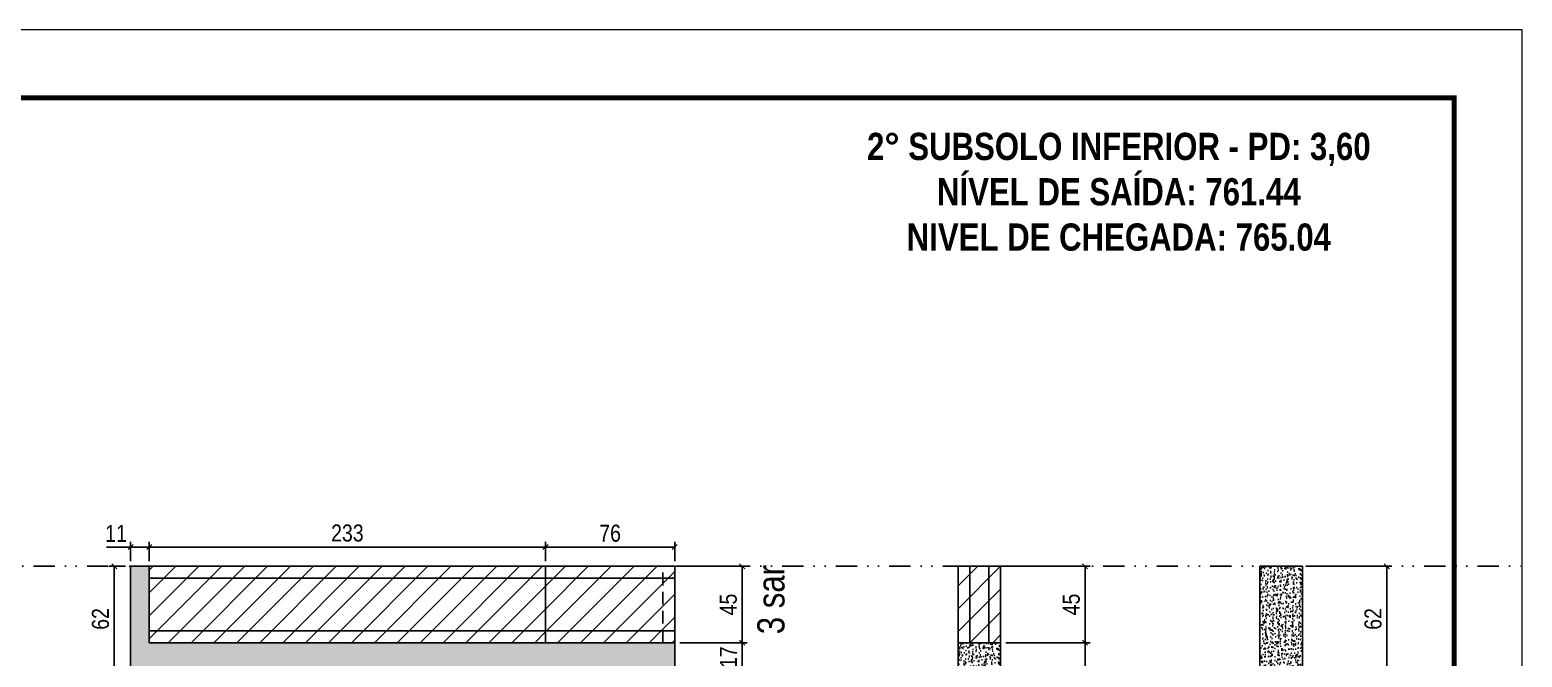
# Model space of a CAD drawing. Extents: x 14400 to 27878, y -21631 to 6985.
# Drawn here: x 18204 to 19082, y 5467 to 5836 of the extents above; entities that cross this region are included whole.
import ezdxf

# ---------------------------------------------------------------- set-up
doc = ezdxf.new("R2010")
doc.units = 0
for name, pattern in [('DASHED', [0.75, 0.5, -0.25]), ('DIVIDE2', [0.625, 0.25, -0.125, 0, -0.125, 0, -0.125]), ('HIDDEN', [0.375, 0.25, -0.125])]:
    doc.linetypes.add(name, pattern=pattern)
for name, color, linetype in [('COTA', 241, 'Continuous'), ('NOMENCLATURA', 7, 'Continuous'), ('Nível', 160, 'Continuous'), ('Painéis', 200, 'Continuous'), ('SARR_2.2x7', 40, 'Continuous'), ('Sarrafo de Pressão', 42, 'HIDDEN')]:
    doc.layers.add(name, color=color, linetype=linetype)
for name, color, linetype, lineweight in [('Folhas', 255, 'Continuous', 9), ('Hachura', 251, 'Continuous', 9), ('SARRAFO DE PRESSAO', 251, 'DASHED', 9)]:
    doc.layers.add(name, color=color, linetype=linetype, lineweight=lineweight)
doc.styles.add('ARIAL_NARROW', font='ARIALN.TTF', dxfattribs={"height": 0.2})
doc.styles.add('COTA TECNICA', font='techl___.ttf', dxfattribs={"height": 10})
doc.styles.add('ROMANC', font='techb___.ttf', dxfattribs={"height": 2.5})
doc.dimstyles.new('PAINEL', dxfattribs={"dimtxt": 10, "dimasz": 3, "dimexe": 3, "dimexo": 3, "dimgap": 3, "dimtad": 1, "dimdec": 1, "dimzin": 12, "dimdsep": 46, "dimtxsty": 'COTA TECNICA', "dimblk1": 'OBLIQUE', "dimblk2": 'OBLIQUE', "dimsah": 1, "dimcen": 0.9, "dimclrd": 4, "dimclre": 4, "dimclrt": 240, "dimadec": 1, "dimazin": 3, "dimtfac": 1, "dimtdec": 1, "dimtmove": 0, "dimatfit": 3, "dimfxl": 1, "dimtolj": 1, "dimtzin": 12, "dimarcsym": 0})

# ---------------------------------------------------------------- blocks, each defined once
blk = doc.blocks.new('9999999999')
at = {"layer": 'Folhas'}
blk.add_lwpolyline([(98138.98, 34190.21), (99623.98, 34190.21), (99623.98, 35240.21), (98138.98, 35240.21)], close=True, dxfattribs=at)
at = {"layer": 'Folhas', "color": 30, "const_width": 3}
blk.add_lwpolyline([(98213.98, 34230.21), (99583.98, 34230.21), (99583.98, 35200.21), (98213.98, 35200.21)], close=True, dxfattribs=at)
blk = doc.blocks.new('_Oblique')
at = {"color": 0, "linetype": 'ByBlock', "lineweight": -2}
blk.add_line((-0.5, -0.5), (0.5, 0.5), dxfattribs=at)
blk = doc.blocks.new('*D2278')
at = {"layer": 'COTA', "color": 4, "lineweight": -2, "transparency": 16777216}
for p, q in [((18778.3, 5475.44), (18827.96, 5475.44)), ((18824.96, 5411.42), (18824.96, 5475.44)), ((18778.3, 5411.42), (18827.96, 5411.42))]:
    blk.add_line(p, q, dxfattribs=at)
at = {"layer": 'Defpoints', "color": 0, "transparency": 16777216}
for p in [(18775.3, 5475.44), (18824.96, 5475.44), (18775.3, 5411.42)]:
    blk.add_point(p, dxfattribs=at)
at = {"layer": 'COTA', "color": 4, "lineweight": -2, "transparency": 16777216, "xscale": 3, "yscale": 3, "zscale": 3}
for p, rotation in [((18824.96, 5475.44), 90), ((18824.96, 5411.42), 270)]:
    blk.add_blockref('_Oblique', p, dxfattribs=dict(at, rotation=rotation))
at = {"layer": 'COTA', "color": 240, "transparency": 16777216, "insert": (18816.86, 5443.43), "char_height": 10, "attachment_point": 5, "rotation": 90, "style": 'COTA TECNICA'}
blk.add_mtext('\\A1;64', dxfattribs=at)
blk = doc.blocks.new('*D2287')
at = {"layer": 'COTA', "color": 4, "lineweight": -2, "transparency": 16777216}
for p, q in [((18260.67, 5520.44), (18251.09, 5520.44)), ((18254.09, 5458.44), (18254.09, 5520.44)), ((18260.67, 5458.44), (18251.09, 5458.44))]:
    blk.add_line(p, q, dxfattribs=at)
at = {"layer": 'Defpoints', "color": 0, "transparency": 16777216}
for p in [(18254.09, 5520.44), (18263.67, 5520.44), (18263.67, 5458.44)]:
    blk.add_point(p, dxfattribs=at)
at = {"layer": 'COTA', "color": 4, "lineweight": -2, "transparency": 16777216, "xscale": 3, "yscale": 3, "zscale": 3}
for p, rotation in [((18254.09, 5520.44), 90), ((18254.09, 5458.44), 270)]:
    blk.add_blockref('_Oblique', p, dxfattribs=dict(at, rotation=rotation))
at = {"layer": 'COTA', "color": 240, "transparency": 16777216, "insert": (18245.99, 5489.44), "char_height": 10, "attachment_point": 5, "rotation": 90, "style": 'COTA TECNICA'}
blk.add_mtext('\\A1;62', dxfattribs=at)
blk = doc.blocks.new('*D2288')
at = {"layer": 'COTA', "color": 4, "lineweight": -2, "transparency": 16777216}
for p, q in [((18263.67, 5531.74), (18249.58, 5531.74)), ((18263.67, 5523.44), (18263.67, 5534.74)), ((18274.67, 5531.74), (18263.67, 5531.74)), ((18274.67, 5523.44), (18274.67, 5534.74))]:
    blk.add_line(p, q, dxfattribs=at)
at = {"layer": 'Defpoints', "color": 0, "transparency": 16777216}
for p in [(18263.67, 5531.74), (18263.67, 5520.44), (18274.67, 5520.44)]:
    blk.add_point(p, dxfattribs=at)
at = {"layer": 'COTA', "color": 4, "lineweight": -2, "transparency": 16777216, "xscale": 3, "yscale": 3, "zscale": 3, "rotation": 180}
blk.add_blockref('_Oblique', (18263.67, 5531.74), dxfattribs=at)
at = {"layer": 'COTA', "color": 4, "lineweight": -2, "transparency": 16777216, "xscale": 3, "yscale": 3, "zscale": 3}
blk.add_blockref('_Oblique', (18274.67, 5531.74), dxfattribs=at)
at = {"layer": 'COTA', "color": 240, "transparency": 16777216, "insert": (18255.12, 5539.8), "char_height": 10, "attachment_point": 5, "style": 'COTA TECNICA'}
blk.add_mtext('\\A1;11', dxfattribs=at)
blk = doc.blocks.new('*D2289')
at = {"layer": 'COTA', "color": 4, "lineweight": -2, "transparency": 16777216}
for p, q in [((18274.67, 5523.44), (18274.67, 5534.74)), ((18274.67, 5531.74), (18507.64, 5531.74)), ((18507.64, 5523.45), (18507.64, 5534.74))]:
    blk.add_line(p, q, dxfattribs=at)
at = {"layer": 'Defpoints', "color": 0, "transparency": 16777216}
for p in [(18507.64, 5531.74), (18274.67, 5520.44), (18507.64, 5520.45)]:
    blk.add_point(p, dxfattribs=at)
at = {"layer": 'COTA', "color": 4, "lineweight": -2, "transparency": 16777216, "xscale": 3, "yscale": 3, "zscale": 3, "rotation": 180}
blk.add_blockref('_Oblique', (18274.67, 5531.74), dxfattribs=at)
at = {"layer": 'COTA', "color": 4, "lineweight": -2, "transparency": 16777216, "xscale": 3, "yscale": 3, "zscale": 3}
blk.add_blockref('_Oblique', (18507.64, 5531.74), dxfattribs=at)
at = {"layer": 'COTA', "color": 240, "transparency": 16777216, "insert": (18391.15, 5539.96), "char_height": 10, "attachment_point": 5, "style": 'COTA TECNICA'}
blk.add_mtext('\\A1;233', dxfattribs=at)
blk = doc.blocks.new('*D2290')
at = {"layer": 'COTA', "color": 4, "lineweight": -2, "transparency": 16777216}
for p, q in [((18507.64, 5523.45), (18507.64, 5534.74)), ((18507.64, 5531.74), (18583.67, 5531.74)), ((18583.67, 5523.44), (18583.67, 5534.74))]:
    blk.add_line(p, q, dxfattribs=at)
at = {"layer": 'Defpoints', "color": 0, "transparency": 16777216}
for p in [(18583.67, 5531.74), (18507.64, 5520.45), (18583.67, 5520.44)]:
    blk.add_point(p, dxfattribs=at)
at = {"layer": 'COTA', "color": 4, "lineweight": -2, "transparency": 16777216, "xscale": 3, "yscale": 3, "zscale": 3, "rotation": 180}
blk.add_blockref('_Oblique', (18507.64, 5531.74), dxfattribs=at)
at = {"layer": 'COTA', "color": 4, "lineweight": -2, "transparency": 16777216, "xscale": 3, "yscale": 3, "zscale": 3}
blk.add_blockref('_Oblique', (18583.67, 5531.74), dxfattribs=at)
at = {"layer": 'COTA', "color": 240, "transparency": 16777216, "insert": (18545.65, 5539.84), "char_height": 10, "attachment_point": 5, "style": 'COTA TECNICA'}
blk.add_mtext('\\A1;76', dxfattribs=at)
blk = doc.blocks.new('*D2291')
at = {"layer": 'COTA', "color": 4, "lineweight": -2, "transparency": 16777216}
for p, q in [((18586.67, 5475.44), (18626.31, 5475.44)), ((18623.31, 5458.44), (18623.31, 5475.44)), ((18586.67, 5458.44), (18626.31, 5458.44))]:
    blk.add_line(p, q, dxfattribs=at)
at = {"layer": 'Defpoints', "color": 0, "transparency": 16777216}
for p in [(18583.67, 5475.44), (18623.31, 5475.44), (18583.67, 5458.44)]:
    blk.add_point(p, dxfattribs=at)
at = {"layer": 'COTA', "color": 4, "lineweight": -2, "transparency": 16777216, "xscale": 3, "yscale": 3, "zscale": 3}
for p, rotation in [((18623.31, 5475.44), 90), ((18623.31, 5458.44), 270)]:
    blk.add_blockref('_Oblique', p, dxfattribs=dict(at, rotation=rotation))
at = {"layer": 'COTA', "color": 240, "transparency": 16777216, "insert": (18615.23, 5466.94), "char_height": 10, "attachment_point": 5, "rotation": 90, "style": 'COTA TECNICA'}
blk.add_mtext('\\A1;17', dxfattribs=at)
blk = doc.blocks.new('*D2292')
at = {"layer": 'COTA', "color": 4, "lineweight": -2, "transparency": 16777216}
for p, q in [((18586.67, 5520.44), (18626.31, 5520.44)), ((18623.31, 5475.44), (18623.31, 5520.44)), ((18586.67, 5475.44), (18626.31, 5475.44))]:
    blk.add_line(p, q, dxfattribs=at)
at = {"layer": 'Defpoints', "color": 0, "transparency": 16777216}
for p in [(18583.67, 5520.44), (18623.31, 5520.44), (18583.67, 5475.44)]:
    blk.add_point(p, dxfattribs=at)
at = {"layer": 'COTA', "color": 4, "lineweight": -2, "transparency": 16777216, "xscale": 3, "yscale": 3, "zscale": 3}
for p, rotation in [((18623.31, 5520.44), 90), ((18623.31, 5475.44), 270)]:
    blk.add_blockref('_Oblique', p, dxfattribs=dict(at, rotation=rotation))
at = {"layer": 'COTA', "color": 240, "transparency": 16777216, "insert": (18615.2, 5497.94), "char_height": 10, "attachment_point": 5, "rotation": 90, "style": 'COTA TECNICA'}
blk.add_mtext('\\A1;45', dxfattribs=at)
blk = doc.blocks.new('*D2323')
at = {"layer": 'COTA', "color": 4, "lineweight": -2, "transparency": 16777216}
for p, q in [((18955.76, 5520.44), (19005.42, 5520.44)), ((19002.42, 5458.42), (19002.42, 5520.44)), ((18955.76, 5458.42), (19005.42, 5458.42))]:
    blk.add_line(p, q, dxfattribs=at)
at = {"layer": 'Defpoints', "color": 0, "transparency": 16777216}
for p in [(18952.76, 5520.44), (19002.42, 5520.44), (18952.76, 5458.42)]:
    blk.add_point(p, dxfattribs=at)
at = {"layer": 'COTA', "color": 4, "lineweight": -2, "transparency": 16777216, "xscale": 3, "yscale": 3, "zscale": 3}
for p, rotation in [((19002.42, 5520.44), 90), ((19002.42, 5458.42), 270)]:
    blk.add_blockref('_Oblique', p, dxfattribs=dict(at, rotation=rotation))
at = {"layer": 'COTA', "color": 240, "transparency": 16777216, "insert": (18994.32, 5489.43), "char_height": 10, "attachment_point": 5, "rotation": 90, "style": 'COTA TECNICA'}
blk.add_mtext('\\A1;62', dxfattribs=at)
blk = doc.blocks.new('*D2325')
at = {"layer": 'COTA', "color": 4, "lineweight": -2, "transparency": 16777216}
for p, q in [((18778.3, 5520.44), (18827.96, 5520.44)), ((18824.96, 5475.44), (18824.96, 5520.44)), ((18778.3, 5475.44), (18827.96, 5475.44))]:
    blk.add_line(p, q, dxfattribs=at)
at = {"layer": 'Defpoints', "color": 0, "transparency": 16777216}
for p in [(18775.3, 5520.44), (18824.96, 5520.44), (18775.3, 5475.44)]:
    blk.add_point(p, dxfattribs=at)
at = {"layer": 'COTA', "color": 4, "lineweight": -2, "transparency": 16777216, "xscale": 3, "yscale": 3, "zscale": 3}
for p, rotation in [((18824.96, 5520.44), 90), ((18824.96, 5475.44), 270)]:
    blk.add_blockref('_Oblique', p, dxfattribs=dict(at, rotation=rotation))
at = {"layer": 'COTA', "color": 240, "transparency": 16777216, "insert": (18816.86, 5497.94), "char_height": 10, "attachment_point": 5, "rotation": 90, "style": 'COTA TECNICA'}
blk.add_mtext('\\A1;45', dxfattribs=at)

msp = doc.modelspace()

# ---------------------------------------------------------------- hatches: boundary and pattern name
at = {"layer": 'COTA'}
h = msp.add_hatch(dxfattribs=at)
h.set_pattern_fill('AR-CONC', color=256, scale=0.03)
h.set_pattern_definition([(50, (-89.0536, 0), (5.4655401, -0.4781726), [0.5715, -6.2865]), (355, (-89.0536, 0), (-1.0573026, 5.7317054), [0.4572, -5.0292175]), (100.451445, (-88.598, -0.04), (4.4082374, 5.2535326), [0.4857003, -5.3427073]), (46.1842, (-89.0536, 1.524), (8.1323712, -1.2612698), [0.85725, -9.42975]), (96.635558, (-88.376, 1.419), (7.122124, 7.4227837), [0.7285507, -8.0140682]), (351.18415, (-89.054, 1.524), (7.122124, 7.4227837), [0.685799, -7.543792]), (21, (-88.2916, 1.143), (4.5484317, -3.0679559), [0.5715, -6.2865]), (326, (-88.2916, 1.143), (1.8540609, 5.525639), [0.4572, -5.0292]), (71.451445, (-87.9126, 0.8873), (6.4024926, 2.457683), [0.4857003, -5.3426981]), (37.5, (-89.0536, 0), (0.0926581, 2.53665117), [0, -4.96824, 0, -5.1054, 0, -5.04825]), (7.5, (-89.0536, 0), (2.00458988, 3.00541724), [0, -2.91084, 0, -4.85394, 0, -1.92405]), (327.5, (-90.753, 0), (4.06771786, -0.17186232), [0, -1.905, 0, -5.9436, 0, -7.8867]), (317.5, (-91.515, 0), (4.44387544, 0.7627947), [0, -2.4765, 0, -3.94716, 0, -5.6007])])
h.paths.add_polyline_path([(18342.67, 5458.44), (18583.67, 5458.44), (18583.67, 5475.44), (18274.67, 5475.44), (18274.67, 5520.44), (18263.67, 5520.44), (18263.67, 5458.44), (18309.67, 5458.44), (18309.67, 5411.44), (18342.67, 5411.44)])
h = msp.add_hatch(dxfattribs=at)
h.set_pattern_fill('AR-CONC', color=256, scale=0.03)
h.set_pattern_definition([(50, (71.2395, 37), (5.4655401, -0.4781726), [0.5715, -6.2865]), (355, (71.2395, 37), (-1.0573026, 5.7317054), [0.4572, -5.0292175]), (100.451445, (71.695, 36.96), (4.4082374, 5.2535326), [0.4857003, -5.3427073]), (46.1842, (71.2395, 38.524), (8.1323712, -1.2612698), [0.85725, -9.42975]), (96.635558, (71.917, 38.419), (7.122124, 7.4227837), [0.7285507, -8.0140682]), (351.18415, (71.2395, 38.524), (7.122124, 7.4227837), [0.685799, -7.543792]), (21, (72.0015, 38.143), (4.5484317, -3.0679559), [0.5715, -6.2865]), (326, (72.0015, 38.143), (1.8540609, 5.525639), [0.4572, -5.0292]), (71.451445, (72.3805, 37.8873), (6.4024926, 2.457683), [0.4857003, -5.3426981]), (37.5, (71.2395, 37), (0.0926581, 2.53665117), [0, -4.96824, 0, -5.1054, 0, -5.04825]), (7.5, (71.2395, 37), (2.00458988, 3.00541724), [0, -2.91084, 0, -4.85394, 0, -1.92405]), (327.5, (69.5402, 37), (4.06771786, -0.17186232), [0, -1.905, 0, -5.9436, 0, -7.8867]), (317.5, (68.7782, 37), (4.44387544, 0.7627947), [0, -2.4765, 0, -3.94716, 0, -5.6007])])
h.paths.add_polyline_path([(18952.76, 5520.44), (18927.76, 5520.44), (18927.76, 5458.42), (18952.76, 5458.42)])
h = msp.add_hatch(dxfattribs=at)
h.set_pattern_fill('AR-CONC', color=256, scale=0.03)
h.set_pattern_definition([(50, (-106.22, -10), (5.4655401, -0.4781726), [0.5715, -6.2865]), (355, (-106.22, -10), (-1.0573026, 5.7317054), [0.4572, -5.0292175]), (100.451445, (-105.7646, -10.04), (4.4082374, 5.2535326), [0.4857003, -5.3427073]), (46.1842, (-106.22, -8.476), (8.1323712, -1.2612698), [0.85725, -9.42975]), (96.635558, (-105.542, -8.581), (7.122124, 7.4227837), [0.7285507, -8.0140682]), (351.18415, (-106.22, -8.476), (7.122124, 7.4227837), [0.685799, -7.543792]), (21, (-105.458, -8.857), (4.5484317, -3.0679559), [0.5715, -6.2865]), (326, (-105.458, -8.857), (1.8540609, 5.525639), [0.4572, -5.0292]), (71.451445, (-105.079, -9.1127), (6.4024926, 2.457683), [0.4857003, -5.3426981]), (37.5, (-106.22, -10), (0.0926581, 2.53665117), [0, -4.96824, 0, -5.1054, 0, -5.04825]), (7.5, (-106.22, -10), (2.00458988, 3.00541724), [0, -2.91084, 0, -4.85394, 0, -1.92405]), (327.5, (-107.9193, -10), (4.06771786, -0.17186232), [0, -1.905, 0, -5.9436, 0, -7.8867]), (317.5, (-108.6813, -10), (4.44387544, 0.7627947), [0, -2.4765, 0, -3.94716, 0, -5.6007])])
h.paths.add_polyline_path([(18775.3, 5475.44), (18750.3, 5475.44), (18750.3, 5411.42), (18775.3, 5411.42)])
at = {"layer": 'Hachura', "linetype": 'ByBlock'}
h = msp.add_hatch(dxfattribs=at)
h.set_pattern_fill('ANSI31', color=256, scale=3)
h.paths.add_polyline_path([(18507.64, 5520.44), (18274.67, 5520.44), (18274.67, 5475.44), (18507.65, 5475.44)])
h = msp.add_hatch(dxfattribs=at)
h.set_pattern_fill('ANSI31', color=256, scale=3)
h.paths.add_polyline_path([(18583.67, 5520.44), (18507.64, 5520.44), (18507.65, 5475.44), (18583.67, 5475.44)])
h = msp.add_hatch(dxfattribs=at)
h.set_pattern_fill('ANSI31', color=256, scale=3)
h.paths.add_polyline_path([(18775.3, 5520.44), (18750.3, 5520.44), (18750.3, 5475.44), (18775.3, 5475.44)])

# ---------------------------------------------------------------- linework, layer by layer
at = {"layer": 'COTA'}
for p, q in [((18263.67, 5458.44), (18263.67, 5520.44)), ((18263.67, 5520.44), (18274.67, 5520.44)), ((18583.67, 5458.44), (18583.67, 5475.44))]:
    msp.add_line(p, q, dxfattribs=at)
at = {"layer": 'COTA', "linetype": 'ByBlock'}
for points in [[(18927.76, 5458.42), (18952.76, 5458.42), (18952.76, 5520.44), (18927.76, 5520.44)], [(18750.3, 5411.42), (18775.3, 5411.42), (18775.3, 5475.44), (18750.3, 5475.44)]]:
    msp.add_lwpolyline(points, close=True, dxfattribs=at)
at = {"layer": 'Nível', "color": 4, "linetype": 'DIVIDE2', "ltscale": 50}
msp.add_line((17671.97, 5520.44), (19081.97, 5520.44), dxfattribs=at)
at = {"layer": 'Painéis'}
for p, q in [((18583.67, 5520.44), (18274.67, 5520.44)), ((18274.67, 5520.44), (18274.67, 5475.44)), ((18507.64, 5520.44), (18507.65, 5475.44)), ((18583.67, 5475.44), (18583.67, 5520.44)), ((18583.67, 5475.44), (18274.67, 5475.44))]:
    msp.add_line(p, q, dxfattribs=at)
msp.add_lwpolyline([(18750.3, 5475.44), (18775.3, 5475.44), (18775.3, 5520.44), (18750.3, 5520.44)], close=True, dxfattribs=at)
at = {"layer": 'SARR_2.2x7'}
for p, q in [((18757.28, 5475.45), (18757.28, 5520.44)), ((18768.28, 5475.45), (18768.28, 5520.44)), ((18274.67, 5513.44), (18507.65, 5513.44)), ((18507.65, 5513.44), (18583.67, 5513.44)), ((18274.67, 5482.43), (18507.65, 5482.43)), ((18507.65, 5482.43), (18583.67, 5482.43))]:
    msp.add_line(p, q, dxfattribs=at)
at = {"layer": 'Sarrafo de Pressão', "ltscale": 30}
msp.add_line((18576.67, 5475.44), (18576.67, 5520.44), dxfattribs=at)

# ---------------------------------------------------------------- block references
at = {"layer": 'SARRAFO DE PRESSAO', "color": 6, "linetype": 'ByBlock'}
msp.add_blockref('9999999999', (-80542.01, -29404.05), dxfattribs=at)

# ---------------------------------------------------------------- texts
at = {"layer": 'NOMENCLATURA', "style": 'ARIAL_NARROW'}
msp.add_text('3 sar', height=16, rotation=90, dxfattribs=at).set_placement((18648.18, 5480.45))
at = {"layer": 'NOMENCLATURA', "color": 2, "insert": (18844.81, 5802.21), "char_height": 16, "attachment_point": 2, "style": 'ROMANC'}
msp.add_mtext_dynamic_manual_height_columns('\\P2° SUBSOLO INFERIOR - PD: 3,60\\PNÍVEL DE SAÍDA: 761.44\\PNIVEL DE CHEGADA: 765.04', width=432.3511, gutter_width=1, heights=[0], dxfattribs=at)

# ---------------------------------------------------------------- dimensions: what is measured, and where the dimension line sits
at = {"layer": 'COTA'}
for base, p2, picture, middle in [((18263.67, 5531.74), (18263.67, 5520.44), '*D2288', (18255.12, 5539.8)), ((18507.64, 5531.74), (18507.64, 5520.45), '*D2289', (18391.15, 5539.96))]:
    dim = msp.add_linear_dim(base=base, p1=(18274.67, 5520.44), p2=p2, dimstyle='PAINEL', dxfattribs=at)
    dim.commit()
    dim.dimension.update_dxf_attribs({"geometry": picture, "text_midpoint": middle})
dim = msp.add_linear_dim(base=(18583.67, 5531.74), p1=(18507.64, 5520.45), p2=(18583.67, 5520.44), dimstyle='PAINEL', override={"dimtmove": 1}, dxfattribs=at)
dim.commit()
dim.dimension.update_dxf_attribs({"geometry": '*D2290', "text_midpoint": (18545.65, 5539.84)})
dim = msp.add_linear_dim(base=(18254.09, 5520.44), p1=(18263.67, 5458.44), p2=(18263.67, 5520.44), angle=90, dimstyle='PAINEL', override={"dimtmove": 1}, dxfattribs=at)
dim.commit()
dim.dimension.update_dxf_attribs({"geometry": '*D2287', "text_midpoint": (18245.99, 5489.44)})
for base, p1, p2, picture, middle in [((18623.31, 5520.44), (18583.67, 5475.44), (18583.67, 5520.44), '*D2292', (18615.2, 5497.94)), ((18824.96, 5520.44), (18775.3, 5475.44), (18775.3, 5520.44), '*D2325', (18816.86, 5497.94)), ((19002.42, 5520.44), (18952.76, 5458.42), (18952.76, 5520.44), '*D2323', (18994.32, 5489.43)), ((18623.31, 5475.44), (18583.67, 5458.44), (18583.67, 5475.44), '*D2291', (18615.23, 5466.94)), ((18824.96, 5475.44), (18775.3, 5411.42), (18775.3, 5475.44), '*D2278', (18816.86, 5443.43))]:
    dim = msp.add_linear_dim(base=base, p1=p1, p2=p2, angle=90, dimstyle='PAINEL', dxfattribs=at)
    dim.commit()
    dim.dimension.update_dxf_attribs({"geometry": picture, "text_midpoint": middle})

doc.saveas('drawing.dxf')
